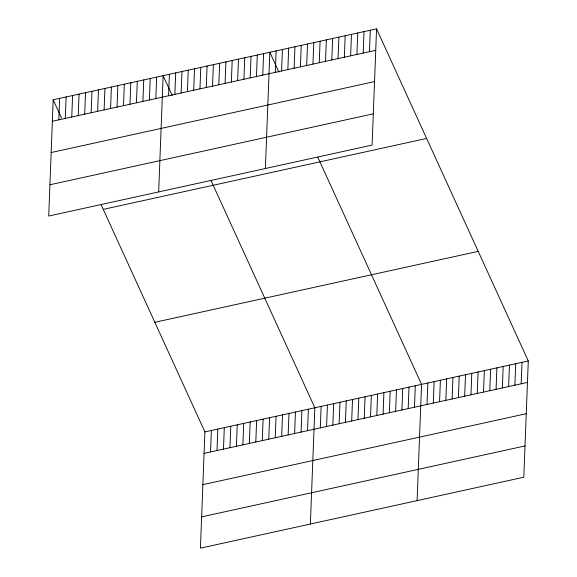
<?xml version="1.0" encoding="UTF-8"?>
<svg xmlns="http://www.w3.org/2000/svg" width="577" height="577" viewBox="0 0 577 577"><rect width="100%" height="100%" fill="white"/><g stroke="black" fill="none" stroke-linecap="round" stroke-linejoin="round"><path stroke-width="0.87" d="M53.185 99.785L48.72 216.036L372.1 145.101L376.565 28.85L53.185 99.785L61.53 118.047M58.825 119.843L59.655 98.364M65.295 118.422L66.117 96.95M71.764 117.008L72.587 95.53M78.227 115.588L79.056 94.109M84.696 114.167L85.526 92.688M91.166 112.753L91.988 91.274M97.636 111.332L98.458 89.853M104.098 109.911L104.927 88.432M110.568 108.49L111.39 87.019M117.037 107.077L117.859 85.598M123.507 105.656L124.329 84.177M129.969 104.235L130.799 82.763M136.439 102.821L137.261 81.343M142.908 101.401L143.731 79.922M149.371 99.98L150.2 78.501M155.84 98.566L156.67 77.087M158.668 191.925L163.132 75.666L172.177 95.457M168.585 95.768L169.414 74.289M174.867 94.39L175.689 72.911M181.142 93.012L181.964 71.534M187.417 91.635L188.246 70.156M193.699 90.257L194.521 68.778M199.974 88.88L200.796 67.408M206.249 87.502L207.078 66.03M212.531 86.132L213.353 64.653M101.163 204.813L204.9 431.899L200.435 548.15L523.815 477.215L528.28 360.964L376.565 28.85M218.806 84.754L219.628 63.275M210.54 451.957L211.37 430.478M225.08 83.376L225.91 61.898M217.01 450.536L217.832 429.057M231.363 81.999L232.185 60.52M223.479 449.115L224.302 427.636M237.637 80.621L238.467 59.142M243.912 79.244L244.742 57.765M229.942 447.702L230.771 426.223M250.194 77.866L251.017 56.387M236.411 446.281L237.241 424.802M256.469 76.489L257.299 55.01M242.881 444.86L243.703 423.381M262.751 75.111L263.574 53.632M249.351 443.439L250.173 421.967M265.384 168.513L269.848 52.262L278.893 72.046M255.813 442.025L256.642 420.546M275.301 72.356L276.131 50.884M262.283 440.604L263.105 419.126M281.583 70.985L282.405 49.507M268.752 439.184L269.574 417.712M287.858 69.608L288.68 48.129M275.222 437.77L276.044 416.291M294.133 68.23L294.962 46.751M281.684 436.349L282.514 414.87M300.415 66.853L301.237 45.374M288.154 434.928L288.976 413.449M306.69 65.475L307.512 43.996M294.623 433.515L295.446 412.036M312.965 64.097L313.794 42.619M301.086 432.094L301.915 410.615M319.247 62.72L320.069 41.241M307.555 430.673L308.385 409.194M325.522 61.342L326.344 39.863M310.383 524.031L314.847 407.78L211.117 180.695M331.797 59.965L332.626 38.486M320.3 427.882L321.129 406.403M338.079 58.587L338.901 37.108M326.582 426.504L327.404 405.025M344.354 57.21L345.183 35.738M332.857 425.126L333.679 403.648M350.628 55.832L351.458 34.36M339.132 423.749L339.961 402.27M356.911 54.462L357.733 32.983M345.414 422.371L346.236 400.892M363.185 53.084L364.015 31.605M351.689 420.994L352.511 399.515M369.468 51.706L370.29 30.228M357.964 419.616L358.793 398.137M364.246 418.238L365.068 396.76M370.521 416.861L371.343 395.382M376.795 415.483L377.625 394.012M383.078 414.106L383.9 392.634M389.352 412.735L390.182 391.256M395.627 411.358L396.457 389.879M401.909 409.98L402.732 388.501M408.184 408.603L409.014 387.124M414.466 407.225L415.289 385.746M417.099 500.627L421.563 384.369L317.833 157.29M427.016 404.47L427.846 382.991M433.298 403.092L434.12 381.613M439.573 401.715L440.395 380.236M445.848 400.337L446.677 378.858M452.13 398.959L452.952 377.488M458.405 397.582L459.227 376.11M464.68 396.211L465.509 374.733M470.962 394.834L471.784 373.355M477.237 393.456L478.059 371.977M483.512 392.079L484.341 370.6M489.794 390.701L490.616 369.222M496.069 389.324L496.898 367.845M502.343 387.946L503.173 366.467M508.625 386.568L509.448 365.09M514.9 385.191L515.73 363.712M521.182 383.813L522.005 362.342M52.363 121.264L375.742 50.329M51.158 152.537L374.538 81.602M49.918 184.763L373.305 113.828M103.247 209.379L426.634 138.444M154.831 322.298L478.218 251.363M204.9 431.899L528.28 360.964M204.078 453.371L527.457 382.436M202.873 484.651L526.253 413.716M201.633 516.877L525.02 445.942"/></g></svg>
